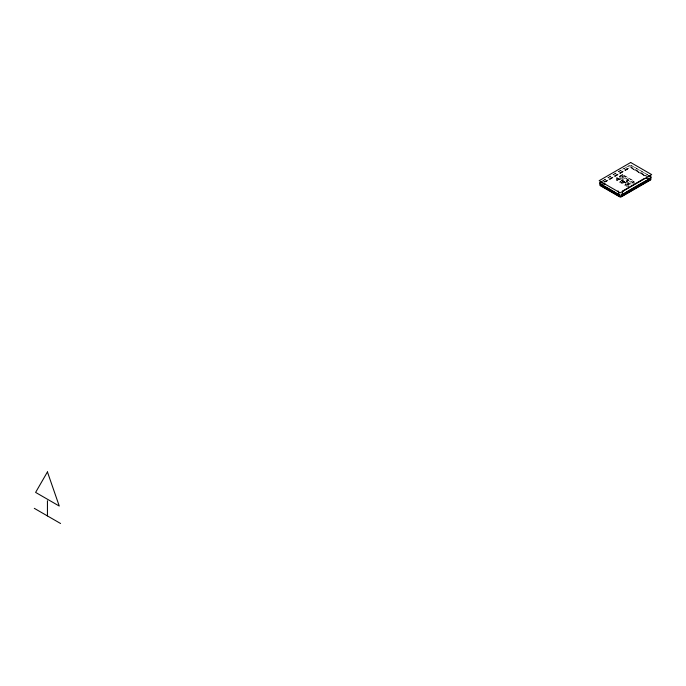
<?xml version="1.0" encoding="UTF-8"?>
<svg xmlns="http://www.w3.org/2000/svg" width="686" height="686" viewBox="0 0 686 686"><rect width="100%" height="100%" fill="white"/><g stroke="black" fill="none" stroke-linecap="round" stroke-linejoin="round"><path stroke-width="0.51" stroke-dasharray="3.43 2.57" d="M621.842 179.741L623.231 179.741L623.137 180.752L622.048 180.83L621.842 179.741L623.231 180.547M621.842 180.547C624.371 178.909 620.856 181.781 623.231 179.741M626.035 180.658L627.424 180.658L627.33 181.67L626.241 181.747L626.035 180.658L627.424 181.464M626.035 181.464C628.59 179.852 625.075 182.708 627.424 180.658M627.621 183.076L628.985 182.973L628.985 183.985L628.316 184.285L627.621 183.076L629.011 183.076M627.621 183.882C630.185 182.69 626.661 184.225 629.011 183.882M602.848 180.855L629.036 165.738A1.861 1.072 0 0 1 631.669 165.738A248.366 143.391 60 0 1 648.253 175.179M603.483 182.03L629.465 167.032A1.243 0.72 0 0 1 631.24 167.032L646.555 175.873M604.906 181.816L629.242 167.77A1.578 0.909 0 0 1 631.472 167.77L646.838 176.645M604.409 182.407L629.465 167.941A1.243 0.72 0 0 1 631.24 167.941L646.555 176.782M627.424 186.712L616.757 180.547L616.757 177.82L622.536 174.484L634.096 181.155L634.096 183.882M616.757 180.547L622.536 177.211L633.212 183.376M623.754 181.49C622.048 182.39 624.817 181.387 623.6 181.396M616.757 177.82L628.316 184.491L634.096 181.155M603.783 181.824L606.51 181.387L627.922 169.022L629.036 165.738A444.365 256.555 -60 0 0 622.476 169.262M619.938 178.24L625.135 178.24L630.923 181.576M619.938 179.32L625.718 182.656L630.923 182.656M625.135 178.24L625.135 176.319L619.938 176.319L619.938 181.241L625.718 184.577L630.923 184.577L630.923 179.655M646.161 175.993L644.343 175.693L632.784 169.022L631.669 165.738L648.905 175.685M634.096 182.973L622.536 176.302L616.757 179.638L628.316 186.309M628.316 184.491L628.316 187.227M625.718 182.656L625.718 184.577M622.536 174.484L622.536 177.211M602.6 180.881A444.365 256.555 -60 0 1 621.55 169.768M624.646 181.901L623.651 182.124L624.646 181.901M623.848 182.064L624.44 181.884L623.848 182.064M625.28 182.219C624.843 183.496 623.291 181.721 625.28 182.219M622.536 174.784L616.757 178.12L628.316 184.8L634.096 181.456L622.536 174.784"/><path stroke-width="1.03" d="M601.948 181.378L600.139 182.425A1.861 1.072 0 0 0 600.139 183.942A248.366 143.391 60 0 1 619.192 194.935A1.861 1.072 0 0 0 621.816 194.935L650.714 178.249A1.861 1.072 0 0 0 650.714 176.731A248.366 143.391 60 0 0 649.076 175.693M601.965 182.124L600.139 182.425A444.365 256.555 -60 0 1 601.785 181.396M605.446 184.148L600.139 183.942L619.192 194.935L618.069 190.862M647.987 176.285L650.714 176.731L648.905 175.685M34.3 508.335L60.574 523.504M47.437 500.746L47.437 515.915M600.396 184.414A1.578 0.909 0 0 0 600.396 185.709L619.389 196.668A1.578 0.909 0 0 0 621.619 196.668L650.457 180.015A1.578 0.909 0 0 0 650.86 179.14M600.696 184.551A1.243 0.72 0 0 0 600.696 185.572L619.612 196.496A1.243 0.72 0 0 0 621.387 196.496L650.157 179.886A1.243 0.72 0 0 0 650.491 179.552M600.696 184.663A1.243 0.72 0 0 1 600.361 184.328M622.931 190.862L621.816 194.935A444.365 256.555 -60 0 1 650.714 178.249L644.343 178.497L622.931 190.862M47.437 471.925L35.612 492.411L59.262 506.054L47.437 471.925M630.683 162.496L599.152 180.701L620.17 192.835L651.7 174.63L630.683 162.496"/></g></svg>
